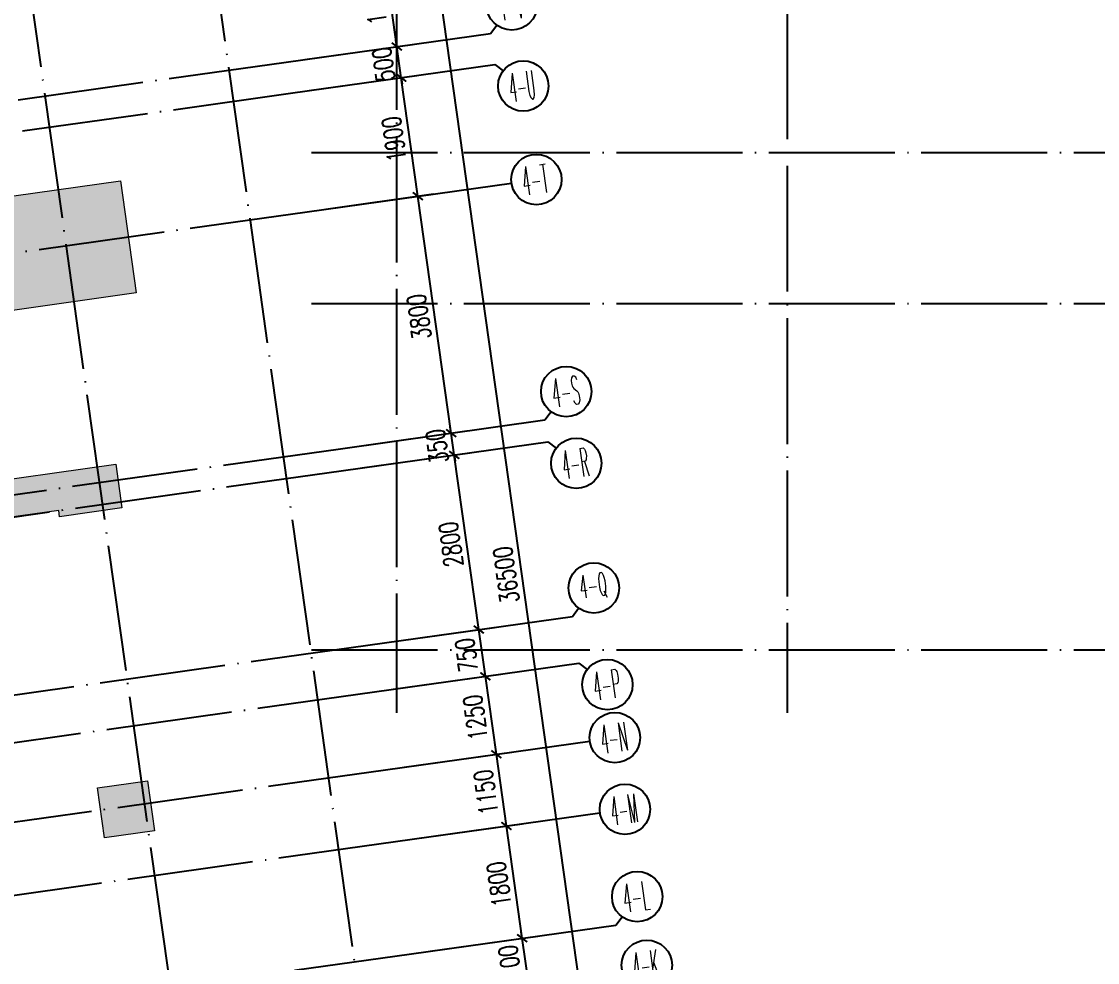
# Model space of a CAD drawing. Header units: millimetres. Extents: x 1089227 to 13101469, y 618865 to 10240562.
# Drawn here: x 2207980 to 2225061, y 4820248 to 4835192 of the extents above; entities that cross this region are included whole.
import ezdxf
from ezdxf.enums import TextEntityAlignment as Align

# ---------------------------------------------------------------- set-up
doc = ezdxf.new("R2010")
doc.units = ezdxf.units.MM
doc.header["$LTSCALE"] = 1000
doc.header["$PDMODE"] = 3
doc.header["$PDSIZE"] = 200
doc.linetypes.add('DOTE', pattern=[2.42, 2, -0.2, 0.02, -0.2])
doc.layers.get('0').update_dxf_attribs({"linetype": 'CONTINUOUS'})
doc.layers.get('Defpoints').update_dxf_attribs({"linetype": 'CONTINUOUS'})
for name, color, linetype in [('AXIS', 3, 'CONTINUOUS'), ('AXIS_TEXT', 7, 'CONTINUOUS'), ('C-H', 8, 'CONTINUOUS'), ('DOTE', 1, 'DOTE'), ('TK-TEXT', 7, 'CONTINUOUS'), ('辅助', 7, 'CONTINUOUS')]:
    doc.layers.add(name, color=color, linetype=linetype)
doc.layers.add('S-WALL', color=31, linetype='CONTINUOUS', lineweight=0)
doc.layers.add('TK-MEMO', color=8, linetype='CONTINUOUS', plot=False)
doc.styles.add('_TCH_AXIS', font='COMPLEX', dxfattribs={"bigfont": 'AllInOneBig.shx'})
doc.styles.add('_TCH_DIM_T3', font='SIMPLEX', dxfattribs={"width": 0.705882, "bigfont": 'AllInOneBig.shx'})
doc.styles.add('COMPLEX', font='COMPLEX', dxfattribs={"bigfont": 'AllInOneBig.shx'})
doc.styles.add('SADITK', font='sadixcsg.shx', dxfattribs={"bigfont": 'AllInOneBig.shx'})
doc.styles.add('SADITK-SX', font='simfang.ttf', dxfattribs={"width": 0.7})
doc.dimstyles.new('_TCH_ARCH-100', dxfattribs={"dimscale": 100, "dimtxt": 2.975, "dimasz": 1, "dimexe": 2.5, "dimexo": 3, "dimgap": 1, "dimtad": 1, "dimdec": 0, "dimzin": 0, "dimdsep": 46, "dimtxsty": '_TCH_DIM_T3', "dimblk": 'ARCHTICK', "dimcen": 0.09, "dimclrt": 7, "dimazin": 2, "dimtfac": 1, "dimtdec": 0, "dimtix": 1, "dimtmove": 2, "dimatfit": 3, "dimfxl": 0, "dimtolj": 1, "dimtzin": 0, "dimarcsym": 0})

# ---------------------------------------------------------------- blocks, each defined once
blk = doc.blocks.new('template_31-施工图_A0_A0_1.0000_3fa9c08c64a9101061c9a26412af947e', base_point=(-1189, 0))
at = {"layer": 'TK-MEMO', "style": 'SADITK', "width": 0.8}
blk.add_text('同一行需多名人员签字时，印刷体签名：1.同一行人名在同一单元中（图框、同个参照或块），若分多个，签字将出错；', height=28.5, dxfattribs=at).set_placement((-1190.26, 882.09), align=Align.BOTTOM_LEFT)
at = {"layer": 'TK-TEXT', "style": 'SADITK-SX', "width": 0.7}
for tag, p in [('市政会签', (-1176, 381.5)), ('园林会签', (-1176, 343.5)), ('幕墙会签', (-1176, 305.5)), ('装饰会签', (-1176, 267.5)), ('燃气会签', (-1176, 229.5)), ('暖通会签', (-1176, 191.5)), ('电气会签', (-1176, 153.5)), ('给排水会签', (-1176, 115.5)), ('结构会签', (-1176, 77.5)), ('建筑会签', (-1176, 39.5))]:
    blk.add_attdef(tag, text='', height=4, rotation=90, dxfattribs=at).set_placement(p, align=Align.MIDDLE_CENTER)
for tag, height, p in [('专业审定', 4, (1134.75, 268)), ('专业审核', 4, (1134.75, 248)), ('项目负责1', 4, (1134.75, 238)), ('项目负责2', 4, (1134.75, 228)), ('专业负责1', 4, (1134.75, 218)), ('专业负责2', 4, (1134.75, 208)), ('专业校对', 4, (1134.75, 198)), ('专业设计', 4, (1134.75, 188)), ('方案设计', 4, (1134.75, 178)), ('专业制图', 4, (1134.75, 168)), ('建设单位_001', 4, (1148.5, 140)), ('建设地点_001', 4, (1148.5, 124)), ('工程名称_001', 4, (1148.5, 106)), ('子项名称_001', 4, (1148.5, 86)), ('图纸名称_001', 4, (1148.5, 66)), ('版次', 4, (1129.5, 53)), ('日期', 4, (1165, 53)), ('图别', 4, (1129.5, 43)), ('图号', 4, (1165, 43)), ('合同号', 4, (1136, 30)), ('项目编号1', 2, (1114.06, 13.58)), ('阶段编号1', 2, (1132.25, 13.75)), ('子项编号1', 2, (1144.75, 13.75))]:
    blk.add_attdef(tag, text='', height=height, dxfattribs=at).set_placement(p, align=Align.MIDDLE_CENTER)
blk = doc.blocks.new('_AXISO')
blk.add_circle((0, 0), 0.5)
at = {"layer": 'AXIS_TEXT', "style": 'COMPLEX', "width": 1.041667}
blk.add_attdef('A', text='', height=0.56, dxfattribs=at).set_placement((-0.25, -0.28), (0.25, -0.28), align=Align.FIT)
blk = doc.blocks.new('_ArchTick')
at = {"color": 0, "linetype": 'ByBlock', "const_width": 0.3}
blk.add_lwpolyline([(-0.71, -0.71), (0.71, 0.71)], dxfattribs=at)
blk = doc.blocks.new('*D69')
at = {"layer": 'AXIS', "color": 0, "lineweight": -2, "transparency": 16777216}
for p, q in [((32366, 35500), (34892, 35500)), ((34642, -1000), (34642, 35500)), ((32366, -1000), (34892, -1000))]:
    blk.add_line(p, q, dxfattribs=at)
at = {"layer": 'Defpoints', "color": 0, "transparency": 16777216}
for p in [(32066, 35500), (34642, 35500), (32066, -1000)]:
    blk.add_point(p, dxfattribs=at)
at = {"layer": 'AXIS', "color": 0, "linetype": 'ByBlock', "lineweight": -2, "transparency": 16777216, "xscale": 100, "yscale": 100, "zscale": 100}
for p, rotation in [((34642, 35500), 90), ((34642, -1000), 270)]:
    blk.add_blockref('_ArchTick', p, dxfattribs=dict(at, rotation=rotation))
at = {"layer": 'AXIS', "color": 7, "transparency": 16777216, "insert": (34393, 17250), "char_height": 297.5, "attachment_point": 5, "rotation": 90, "style": '_TCH_DIM_T3'}
blk.add_mtext('\\A1;36500', dxfattribs=at)
blk = doc.blocks.new('*D79')
at = {"layer": 'AXIS', "color": 0, "lineweight": -2, "transparency": 16777216}
for p, q in [((32366, 11500), (34092, 11500)), ((33842, 11500), (33842, 11600)), ((33842, 10800), (33842, 11500)), ((32366, 10800), (34092, 10800)), ((33842, 10800), (33842, 10700))]:
    blk.add_line(p, q, dxfattribs=at)
at = {"layer": 'Defpoints', "color": 0, "transparency": 16777216}
for p in [(32066, 11500), (33842, 11500), (32066, 10800)]:
    blk.add_point(p, dxfattribs=at)
at = {"layer": 'AXIS', "color": 0, "linetype": 'ByBlock', "lineweight": -2, "transparency": 16777216, "xscale": 100, "yscale": 100, "zscale": 100}
for p, rotation in [((33842, 11500), 270), ((33842, 10800), 90)]:
    blk.add_blockref('_ArchTick', p, dxfattribs=dict(at, rotation=rotation))
at = {"layer": 'AXIS', "color": 7, "transparency": 16777216, "insert": (33593, 11150), "char_height": 297.5, "attachment_point": 5, "rotation": 90, "style": '_TCH_DIM_T3'}
blk.add_mtext('\\A1;700', dxfattribs=at)
blk = doc.blocks.new('*D80')
at = {"layer": 'AXIS', "color": 0, "lineweight": -2, "transparency": 16777216}
for p, q in [((32366, 13300), (34092, 13300)), ((33842, 11500), (33842, 13300)), ((32366, 11500), (34092, 11500))]:
    blk.add_line(p, q, dxfattribs=at)
at = {"layer": 'Defpoints', "color": 0, "transparency": 16777216}
for p in [(32066, 13300), (33842, 13300), (32066, 11500)]:
    blk.add_point(p, dxfattribs=at)
at = {"layer": 'AXIS', "color": 0, "linetype": 'ByBlock', "lineweight": -2, "transparency": 16777216, "xscale": 100, "yscale": 100, "zscale": 100}
for p, rotation in [((33842, 13300), 90), ((33842, 11500), 270)]:
    blk.add_blockref('_ArchTick', p, dxfattribs=dict(at, rotation=rotation))
at = {"layer": 'AXIS', "color": 7, "transparency": 16777216, "insert": (33593, 12400), "char_height": 297.5, "attachment_point": 5, "rotation": 90, "style": '_TCH_DIM_T3'}
blk.add_mtext('\\A1;1800', dxfattribs=at)
blk = doc.blocks.new('*D81')
at = {"layer": 'AXIS', "color": 0, "lineweight": -2, "transparency": 16777216}
for p, q in [((32366, 14450), (34092, 14450)), ((33842, 13300), (33842, 14450)), ((32366, 13300), (34092, 13300))]:
    blk.add_line(p, q, dxfattribs=at)
at = {"layer": 'Defpoints', "color": 0, "transparency": 16777216}
for p in [(32066, 14450), (33842, 14450), (32066, 13300)]:
    blk.add_point(p, dxfattribs=at)
at = {"layer": 'AXIS', "color": 0, "linetype": 'ByBlock', "lineweight": -2, "transparency": 16777216, "xscale": 100, "yscale": 100, "zscale": 100}
for p, rotation in [((33842, 14450), 90), ((33842, 13300), 270)]:
    blk.add_blockref('_ArchTick', p, dxfattribs=dict(at, rotation=rotation))
at = {"layer": 'AXIS', "color": 7, "transparency": 16777216, "insert": (33593, 13875), "char_height": 297.5, "attachment_point": 5, "rotation": 90, "style": '_TCH_DIM_T3'}
blk.add_mtext('\\A1;1150', dxfattribs=at)
blk = doc.blocks.new('*D82')
at = {"layer": 'AXIS', "color": 0, "lineweight": -2, "transparency": 16777216}
for p, q in [((32366, 15700), (34092, 15700)), ((33842, 14450), (33842, 15700)), ((32366, 14450), (34092, 14450))]:
    blk.add_line(p, q, dxfattribs=at)
at = {"layer": 'Defpoints', "color": 0, "transparency": 16777216}
for p in [(32066, 15700), (33842, 15700), (32066, 14450)]:
    blk.add_point(p, dxfattribs=at)
at = {"layer": 'AXIS', "color": 0, "linetype": 'ByBlock', "lineweight": -2, "transparency": 16777216, "xscale": 100, "yscale": 100, "zscale": 100}
for p, rotation in [((33842, 15700), 90), ((33842, 14450), 270)]:
    blk.add_blockref('_ArchTick', p, dxfattribs=dict(at, rotation=rotation))
at = {"layer": 'AXIS', "color": 7, "transparency": 16777216, "insert": (33593, 15075), "char_height": 297.5, "attachment_point": 5, "rotation": 90, "style": '_TCH_DIM_T3'}
blk.add_mtext('\\A1;1250', dxfattribs=at)
blk = doc.blocks.new('*D83')
at = {"layer": 'AXIS', "color": 0, "lineweight": -2, "transparency": 16777216}
for p, q in [((32366, 16450), (34092, 16450)), ((33842, 15700), (33842, 16450)), ((32366, 15700), (34092, 15700))]:
    blk.add_line(p, q, dxfattribs=at)
at = {"layer": 'Defpoints', "color": 0, "transparency": 16777216}
for p in [(32066, 16450), (33842, 16450), (32066, 15700)]:
    blk.add_point(p, dxfattribs=at)
at = {"layer": 'AXIS', "color": 0, "linetype": 'ByBlock', "lineweight": -2, "transparency": 16777216, "xscale": 100, "yscale": 100, "zscale": 100}
for p, rotation in [((33842, 16450), 90), ((33842, 15700), 270)]:
    blk.add_blockref('_ArchTick', p, dxfattribs=dict(at, rotation=rotation))
at = {"layer": 'AXIS', "color": 7, "transparency": 16777216, "insert": (33593, 16075), "char_height": 297.5, "attachment_point": 5, "rotation": 90, "style": '_TCH_DIM_T3'}
blk.add_mtext('\\A1;750', dxfattribs=at)
blk = doc.blocks.new('*D84')
at = {"layer": 'AXIS', "color": 0, "lineweight": -2, "transparency": 16777216}
for p, q in [((32366, 19250), (34092, 19250)), ((33842, 16450), (33842, 19250)), ((32366, 16450), (34092, 16450))]:
    blk.add_line(p, q, dxfattribs=at)
at = {"layer": 'Defpoints', "color": 0, "transparency": 16777216}
for p in [(32066, 19250), (33842, 19250), (32066, 16450)]:
    blk.add_point(p, dxfattribs=at)
at = {"layer": 'AXIS', "color": 0, "linetype": 'ByBlock', "lineweight": -2, "transparency": 16777216, "xscale": 100, "yscale": 100, "zscale": 100}
for p, rotation in [((33842, 19250), 90), ((33842, 16450), 270)]:
    blk.add_blockref('_ArchTick', p, dxfattribs=dict(at, rotation=rotation))
at = {"layer": 'AXIS', "color": 7, "transparency": 16777216, "insert": (33593, 17850), "char_height": 297.5, "attachment_point": 5, "rotation": 90, "style": '_TCH_DIM_T3'}
blk.add_mtext('\\A1;2800', dxfattribs=at)
blk = doc.blocks.new('*D85')
at = {"layer": 'AXIS', "color": 0, "lineweight": -2, "transparency": 16777216}
for p, q in [((33842, 19600), (33842, 19700)), ((32366, 19600), (34092, 19600)), ((33842, 19250), (33842, 19600)), ((32366, 19250), (34092, 19250)), ((33842, 19250), (33842, 19150))]:
    blk.add_line(p, q, dxfattribs=at)
at = {"layer": 'Defpoints', "color": 0, "transparency": 16777216}
for p in [(32066, 19600), (33842, 19600), (32066, 19250)]:
    blk.add_point(p, dxfattribs=at)
at = {"layer": 'AXIS', "color": 0, "linetype": 'ByBlock', "lineweight": -2, "transparency": 16777216, "xscale": 100, "yscale": 100, "zscale": 100}
for p, rotation in [((33842, 19600), 270), ((33842, 19250), 90)]:
    blk.add_blockref('_ArchTick', p, dxfattribs=dict(at, rotation=rotation))
at = {"layer": 'AXIS', "color": 7, "transparency": 16777216, "insert": (33593, 19425), "char_height": 297.5, "attachment_point": 5, "rotation": 90, "style": '_TCH_DIM_T3'}
blk.add_mtext('\\A1;350', dxfattribs=at)
blk = doc.blocks.new('*D86')
at = {"layer": 'AXIS', "color": 0, "lineweight": -2, "transparency": 16777216}
for p, q in [((32366, 23400), (34092, 23400)), ((33842, 19600), (33842, 23400)), ((32366, 19600), (34092, 19600))]:
    blk.add_line(p, q, dxfattribs=at)
at = {"layer": 'Defpoints', "color": 0, "transparency": 16777216}
for p in [(32066, 23400), (33842, 23400), (32066, 19600)]:
    blk.add_point(p, dxfattribs=at)
at = {"layer": 'AXIS', "color": 0, "linetype": 'ByBlock', "lineweight": -2, "transparency": 16777216, "xscale": 100, "yscale": 100, "zscale": 100}
for p, rotation in [((33842, 23400), 90), ((33842, 19600), 270)]:
    blk.add_blockref('_ArchTick', p, dxfattribs=dict(at, rotation=rotation))
at = {"layer": 'AXIS', "color": 7, "transparency": 16777216, "insert": (33593, 21500), "char_height": 297.5, "attachment_point": 5, "rotation": 90, "style": '_TCH_DIM_T3'}
blk.add_mtext('\\A1;3800', dxfattribs=at)
blk = doc.blocks.new('*D87')
at = {"layer": 'AXIS', "color": 0, "lineweight": -2, "transparency": 16777216}
for p, q in [((32366, 25300), (34092, 25300)), ((33842, 23400), (33842, 25300)), ((32366, 23400), (34092, 23400))]:
    blk.add_line(p, q, dxfattribs=at)
at = {"layer": 'Defpoints', "color": 0, "transparency": 16777216}
for p in [(32066, 25300), (33842, 25300), (32066, 23400)]:
    blk.add_point(p, dxfattribs=at)
at = {"layer": 'AXIS', "color": 0, "linetype": 'ByBlock', "lineweight": -2, "transparency": 16777216, "xscale": 100, "yscale": 100, "zscale": 100}
for p, rotation in [((33842, 25300), 90), ((33842, 23400), 270)]:
    blk.add_blockref('_ArchTick', p, dxfattribs=dict(at, rotation=rotation))
at = {"layer": 'AXIS', "color": 7, "transparency": 16777216, "insert": (33593, 24350), "char_height": 297.5, "attachment_point": 5, "rotation": 90, "style": '_TCH_DIM_T3'}
blk.add_mtext('\\A1;1900', dxfattribs=at)
blk = doc.blocks.new('*D88')
at = {"layer": 'AXIS', "color": 0, "lineweight": -2, "transparency": 16777216}
for p, q in [((32366, 25800), (34092, 25800)), ((33842, 25800), (33842, 25900)), ((33842, 25300), (33842, 25800)), ((32366, 25300), (34092, 25300)), ((33842, 25300), (33842, 25200))]:
    blk.add_line(p, q, dxfattribs=at)
at = {"layer": 'Defpoints', "color": 0, "transparency": 16777216}
for p in [(32066, 25800), (33842, 25800), (32066, 25300)]:
    blk.add_point(p, dxfattribs=at)
at = {"layer": 'AXIS', "color": 0, "linetype": 'ByBlock', "lineweight": -2, "transparency": 16777216, "xscale": 100, "yscale": 100, "zscale": 100}
for p, rotation in [((33842, 25800), 270), ((33842, 25300), 90)]:
    blk.add_blockref('_ArchTick', p, dxfattribs=dict(at, rotation=rotation))
at = {"layer": 'AXIS', "color": 7, "transparency": 16777216, "insert": (33593, 25550), "char_height": 297.5, "attachment_point": 5, "rotation": 90, "style": '_TCH_DIM_T3'}
blk.add_mtext('\\A1;500', dxfattribs=at)
blk = doc.blocks.new('*D89')
at = {"layer": 'AXIS', "color": 0, "lineweight": -2, "transparency": 16777216}
for p, q in [((32366, 27300), (34092, 27300)), ((33842, 25800), (33842, 27300)), ((32366, 25800), (34092, 25800))]:
    blk.add_line(p, q, dxfattribs=at)
at = {"layer": 'Defpoints', "color": 0, "transparency": 16777216}
for p in [(32066, 27300), (33842, 27300), (32066, 25800)]:
    blk.add_point(p, dxfattribs=at)
at = {"layer": 'AXIS', "color": 0, "linetype": 'ByBlock', "lineweight": -2, "transparency": 16777216, "xscale": 100, "yscale": 100, "zscale": 100}
for p, rotation in [((33842, 27300), 90), ((33842, 25800), 270)]:
    blk.add_blockref('_ArchTick', p, dxfattribs=dict(at, rotation=rotation))
at = {"layer": 'AXIS', "color": 7, "transparency": 16777216, "insert": (33593, 26550), "char_height": 297.5, "attachment_point": 5, "rotation": 90, "style": '_TCH_DIM_T3'}
blk.add_mtext('\\A1;1500', dxfattribs=at)
blk = doc.blocks.new('裙房轴网260428')
at = {"layer": 'DOTE', "color": 16, "linetype": 'DOTE'}
for p, q in [((-156290, 68190.1), (-156290, -1000)), ((-162490, 66234.9), (-162490, -1000)), ((-163840, 7900), (-61623.3, 7900)), ((-163840, 5500), (-61623.3, 5500)), ((-163840, 0), (-61623.3, 0))]:
    blk.add_line(p, q, dxfattribs=at)
blk = doc.blocks.new('QZ-TL-0808')
at = {"layer": 'C-H'}
for points in [[(-129318, -88646), (-126941, -88312), (-126690, -90095), (-129067, -90429)], [(-129490, -93164), (-127015, -92816), (-126917, -93509), (-127907, -93649), (-127921, -93550), (-129407, -93758)], [(-127302, -97956), (-126510, -97845), (-126399, -98637), (-127191, -98748)]]:
    blk.add_hatch(color=256, dxfattribs=at).paths.add_polyline_path(points)
at = {"layer": 'S-WALL'}
for points in [[(-129318, -88646), (-126941, -88312), (-126690, -90095), (-129067, -90429)], [(-129490, -93164), (-127015, -92816), (-126917, -93509), (-127907, -93649), (-127921, -93550), (-129407, -93758)], [(-127302, -97956), (-126510, -97845), (-126399, -98637), (-127191, -98748)]]:
    blk.add_lwpolyline(points, close=True, dxfattribs=at)
blk = doc.blocks.new('1F柱网-0808')
blk.add_blockref('QZ-TL-0808', (144880, 148457))
blk = doc.blocks.new('2FJGBZ')
blk.add_blockref('1F柱网-0808', (0, 0))
blk = doc.blocks.new('52+', base_point=(0, -1000))
at = {"layer": 'AXIS'}
for p, q in [((32065.5, 25800), (35342, 25800)), ((35342, 25800), (35459.2, 25917.2)), ((32065.5, 25300), (35342, 25300)), ((35342, 25300), (35459.2, 25182.8)), ((32065.5, 23400), (35342, 23400)), ((35342, 19600), (35459.2, 19717.2)), ((32065.5, 19600), (35342, 19600)), ((32065.5, 19250), (35342, 19250)), ((35342, 19250), (35459.2, 19132.8)), ((32065.5, 16450), (35342, 16450)), ((35342, 16450), (35459.2, 16567.2)), ((32065.5, 15700), (35342, 15700)), ((35342, 15700), (35459.2, 15582.8)), ((32065.5, 14450), (35342, 14450)), ((32065.5, 13300), (35342, 13300)), ((35342, 11500), (35459.2, 11617.2)), ((32065.5, 11500), (35342, 11500))]:
    blk.add_line(p, q, dxfattribs=at)
at = {"layer": 'DOTE', "color": 14}
for p, q in [((28200, 40365.9), (28200, 10800)), ((31150, 40365.9), (31150, -4203.8)), ((-1268, 25800), (32065.5, 25800)), ((-1268, 25300), (32065.5, 25300)), ((-1268, 23400), (32065.5, 23400)), ((-1268, 19600), (32065.5, 19600)), ((-1268, 19250), (32065.5, 19250)), ((-1268, 16450), (32065.5, 16450)), ((-1268, 15700), (32065.5, 15700)), ((-1268, 14450), (32065.5, 14450)), ((-1268, 13300), (32065.5, 13300)), ((-1268, 11500), (32065.5, 11500))]:
    blk.add_line(p, q, dxfattribs=at)
at = {"layer": 'AXIS'}
ref = blk.add_blockref('_AXISO', (35742, 26200), dxfattribs=dict(at, xscale=800, yscale=800, zscale=800))
ref.add_attrib('A', '4-V', (35515.8, 25973.7), dxfattribs={"color": 7, "height": 452.55, "style": '_TCH_AXIS', "width": 0.323077})
ref = blk.add_blockref('_AXISO', (35742, 24900), dxfattribs=dict(at, xscale=800, yscale=800, zscale=800))
ref.add_attrib('A', '4-U', (35515.8, 24673.7), dxfattribs={"color": 7, "height": 452.55, "style": '_TCH_AXIS', "width": 0.313433})
ref = blk.add_blockref('_AXISO', (35742, 23400), dxfattribs=dict(at, xscale=800, yscale=800, zscale=800))
ref.add_attrib('A', '4-T', (35515.8, 23173.7), dxfattribs={"color": 7, "height": 452.55, "style": '_TCH_AXIS', "width": 0.33871})
ref = blk.add_blockref('_AXISO', (35742, 20000), dxfattribs=dict(at, xscale=800, yscale=800, zscale=800))
ref.add_attrib('A', '4-S', (35515.8, 19773.7), dxfattribs={"color": 7, "height": 452.55, "style": '_TCH_AXIS', "width": 0.344262})
ref = blk.add_blockref('_AXISO', (35742, 18850), dxfattribs=dict(at, xscale=800, yscale=800, zscale=800))
ref.add_attrib('A', '4-R', (35515.8, 18623.7), dxfattribs={"color": 7, "height": 452.55, "style": '_TCH_AXIS', "width": 0.323077})
ref = blk.add_blockref('_AXISO', (35742, 16850), dxfattribs=dict(at, xscale=800, yscale=800, zscale=800))
ref.add_attrib('A', '4-Q', (35515.8, 16710.8), dxfattribs={"color": 7, "height": 365.52, "style": '_TCH_AXIS', "width": 0.412698})
ref = blk.add_blockref('_AXISO', (35742, 15300), dxfattribs=dict(at, xscale=800, yscale=800, zscale=800))
ref.add_attrib('A', '4-P', (35515.8, 15073.7), dxfattribs={"color": 7, "height": 452.55, "style": '_TCH_AXIS', "width": 0.328125})
ref = blk.add_blockref('_AXISO', (35742, 14450), dxfattribs=dict(at, xscale=800, yscale=800, zscale=800))
ref.add_attrib('A', '4-N', (35515.8, 14223.7), dxfattribs={"color": 7, "height": 452.55, "style": '_TCH_AXIS', "width": 0.318182})
ref = blk.add_blockref('_AXISO', (35742, 13300), dxfattribs=dict(at, xscale=800, yscale=800, zscale=800))
ref.add_attrib('A', '4-M', (35515.8, 13073.7), dxfattribs={"color": 7, "height": 452.55, "style": '_TCH_AXIS', "width": 0.308824})
ref = blk.add_blockref('_AXISO', (35742, 11900), dxfattribs=dict(at, xscale=800, yscale=800, zscale=800))
ref.add_attrib('A', '4-L', (35515.8, 11673.7), dxfattribs={"color": 7, "height": 452.55, "style": '_TCH_AXIS', "width": 0.33871})
ref = blk.add_blockref('_AXISO', (35742, 10800), dxfattribs=dict(at, xscale=800, yscale=800, zscale=800))
ref.add_attrib('A', '4-K', (35515.8, 10573.7), dxfattribs={"color": 7, "height": 452.55, "style": '_TCH_AXIS', "width": 0.318182})
for p1, p2, distance, picture, middle in [((32065.5, -1000), (32065.5, 35500), -2576.5, '*D69', (34393.3, 17250)), ((32065.5, 25800), (32065.5, 27300), -1776.5, '*D89', (33593.3, 26550)), ((32065.5, 25300), (32065.5, 25800), -1776.5, '*D88', (33593.3, 25550)), ((32065.5, 23400), (32065.5, 25300), -1776.5, '*D87', (33593.3, 24350)), ((32065.5, 19600), (32065.5, 23400), -1776.5, '*D86', (33593.3, 21500)), ((32065.5, 19250), (32065.5, 19600), -1776.5, '*D85', (33593.3, 19425)), ((32065.5, 16450), (32065.5, 19250), -1776.5, '*D84', (33593.3, 17850)), ((32065.5, 15700), (32065.5, 16450), -1776.5, '*D83', (33593.3, 16075)), ((32065.5, 14450), (32065.5, 15700), -1776.5, '*D82', (33593.3, 15075)), ((32065.5, 13300), (32065.5, 14450), -1776.5, '*D81', (33593.3, 13875)), ((32065.5, 11500), (32065.5, 13300), -1776.5, '*D80', (33593.3, 12400)), ((32065.5, 10800), (32065.5, 11500), -1776.5, '*D79', (33593.3, 11150))]:
    dim = blk.add_aligned_dim(p1=p1, p2=p2, distance=distance, dimstyle='_TCH_ARCH-100', dxfattribs=at)
    dim.commit()
    dim.dimension.update_dxf_attribs({"geometry": picture, "text_midpoint": middle})
blk = doc.blocks.new('塔楼轴网260428')
at = {"layer": '辅助', "rotation": 8.00000038206086}
blk.add_blockref('52+', (-192268.4, -21666.4), dxfattribs=at)
blk = doc.blocks.new('04地块地下轴网260428')
for name in ['裙房轴网260428', '塔楼轴网260428']:
    blk.add_blockref(name, (0, 0))

msp = doc.modelspace()

# ---------------------------------------------------------------- block references
for name, p in [('2FJGBZ', (2191610.598, 4772518.421)), ('04地块地下轴网260428', (2376423.723, 4825211.796))]:
    msp.add_blockref(name, p)
at = {"xscale": 150, "yscale": 150, "zscale": 150, "rotation": 35.00532206532363}
msp.add_blockref('template_31-施工图_A0_A0_1.0000_3fa9c08c64a9101061c9a26412af947e', (2173834.707, 4721512.406), dxfattribs=at)

doc.saveas('drawing.dxf')
